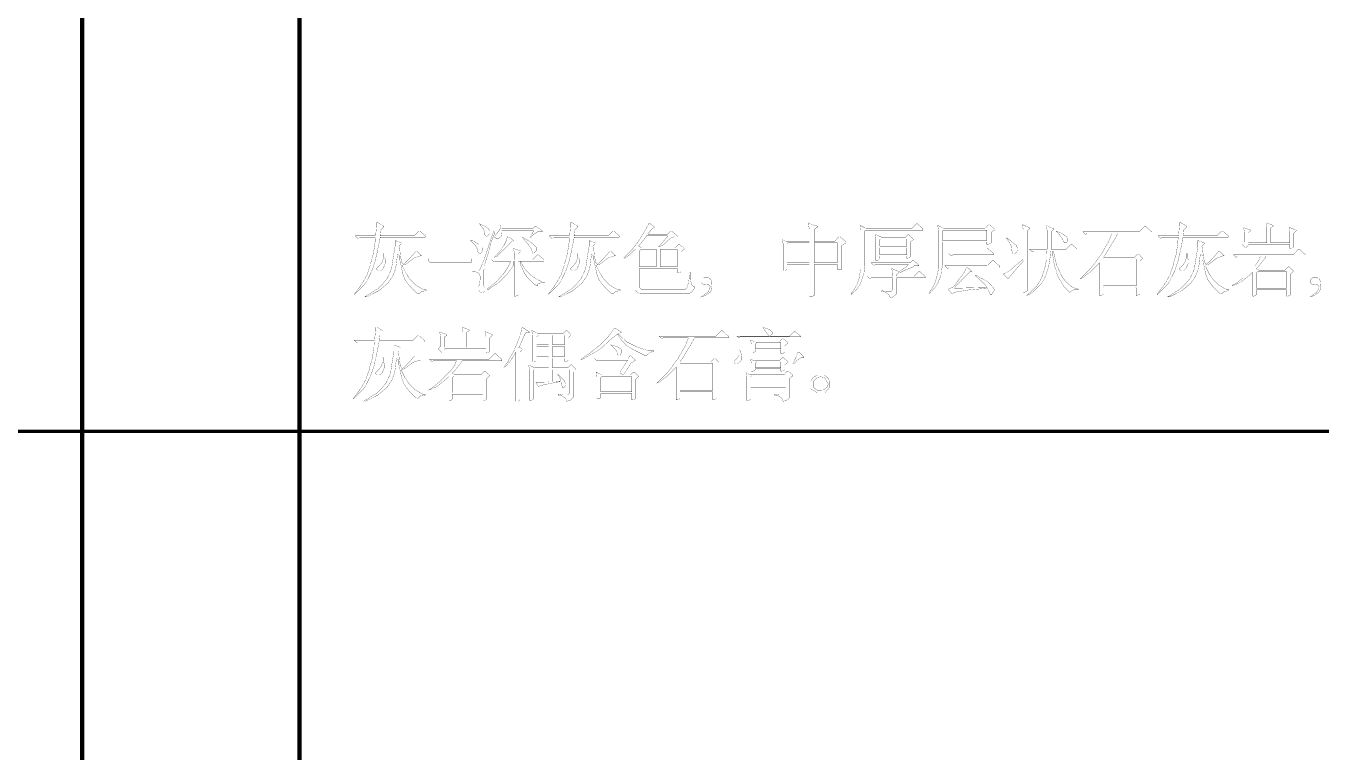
# Model space of a CAD drawing. Extents: x 94 to 452, y -72 to 1042.
# Drawn here: x 208.6 to 268.2, y 44.4 to 77.8 of the extents above; entities that cross this region are included whole.
import ezdxf

# ---------------------------------------------------------------- set-up
doc = ezdxf.new("R2010")
doc.units = 0
doc.header["$MEASUREMENT"] = 0
doc.layers.add('TREE_LAYER', color=7, linetype='Continuous')

msp = doc.modelspace()

# ---------------------------------------------------------------- linework, layer by layer
at = {"layer": 'TREE_LAYER'}
for points, const_width, elevation in [([(211.22612, 93.001716), (211.22612, 11.113007)], 0.2, 81.888709), ([(221.22612, 93.001716), (221.22612, 11.113007)], 0.2, 81.888709), ([(224.845867, 68.753396), (224.763514, 68.753396), (224.763514, 68.616142), (224.722338, 68.1632), (223.775279, 68.1632), (223.885083, 68.053396), (223.926259, 68.053396), (223.967436, 68.094573), (224.708612, 68.094573), (224.708612, 68.080847), (224.694887, 67.943593), (224.694887, 67.86124), (224.626259, 67.394573), (224.626259, 67.353396), (224.475279, 66.845553), (224.475279, 66.804377), (224.324299, 66.365161), (224.145867, 66.035749), (223.994887, 65.816142), (223.775279, 65.527906), (223.747828, 65.459279), (224.159593, 65.871043), (224.296848, 66.035749), (224.543906, 66.543593), (224.694887, 66.982808), (224.736063, 67.174965), (224.804691, 67.449475), (224.804691, 67.476926), (224.914495, 67.998494), (224.92822, 68.094573), (227.000769, 68.094573), (227.000769, 68.1632), (226.75371, 68.382808), (226.712534, 68.382808), (226.492926, 68.1632), (224.92822, 68.1632), (224.92822, 68.190651), (224.955671, 68.423985), (225.092926, 68.56124), (225.092926, 68.602416), (224.845867, 68.753396), (224.845867, 68.753396)], 0.01, 6005), ([(229.498808, 68.71222), (229.498808, 68.71222), (229.567436, 68.602416), (229.67724, 68.478887), (229.745867, 68.273004), (229.745867, 68.204377), (229.82822, 68.122024), (229.855671, 68.122024), (229.965475, 68.273004), (229.965475, 68.382808), (229.965475, 68.396534), (229.883122, 68.506338), (229.67724, 68.643593), (229.622338, 68.657318), (229.498808, 68.71222), (229.498808, 68.71222)], 0.01, 6005), ([(230.514495, 68.671043), (230.487044, 68.671043), (230.445867, 68.478887), (230.336063, 68.314181), (230.25371, 68.231828), (230.185083, 68.094573), (230.198808, 68.080847), (230.25371, 68.053396), (230.404691, 68.053396), (230.487044, 68.122024), (230.514495, 68.300455), (230.514495, 68.327906), (230.514495, 68.410259), (230.52822, 68.423985), (231.941946, 68.423985), (231.983122, 68.382808), (231.832142, 68.094573), (231.873318, 68.094573), (231.955671, 68.204377), (232.161553, 68.341632), (232.381161, 68.341632), (232.381161, 68.382808), (232.298808, 68.465161), (232.092926, 68.602416), (232.05175, 68.602416), (231.941946, 68.492612), (230.52822, 68.492612), (230.514495, 68.492612), (230.514495, 68.671043), (230.514495, 68.671043)], 0.01, 6005), ([(233.767436, 68.753396), (233.685083, 68.753396), (233.685083, 68.616142), (233.643906, 68.1632), (232.696848, 68.1632), (232.806651, 68.053396), (232.847828, 68.053396), (232.889004, 68.094573), (233.630181, 68.094573), (233.630181, 68.080847), (233.616455, 67.943593), (233.616455, 67.86124), (233.547828, 67.394573), (233.547828, 67.353396), (233.396848, 66.845553), (233.396848, 66.804377), (233.245867, 66.365161), (233.067436, 66.035749), (232.916455, 65.816142), (232.696848, 65.527906), (232.669397, 65.459279), (233.081161, 65.871043), (233.218416, 66.035749), (233.465475, 66.543593), (233.616455, 66.982808), (233.657632, 67.174965), (233.726259, 67.449475), (233.726259, 67.476926), (233.836063, 67.998494), (233.849789, 68.094573), (235.922338, 68.094573), (235.922338, 68.1632), (235.675279, 68.382808), (235.634102, 68.382808), (235.414495, 68.1632), (233.849789, 68.1632), (233.849789, 68.190651), (233.87724, 68.423985), (234.014495, 68.56124), (234.014495, 68.602416), (233.767436, 68.753396), (233.767436, 68.753396)], 0.01, 6005), ([(237.308612, 68.753396), (237.294887, 68.739671), (237.281161, 68.71222), (237.116455, 68.410259), (236.787044, 67.874965), (236.498808, 67.504377), (236.12822, 67.133789), (236.12822, 67.106338), (236.347828, 67.243593), (236.539985, 67.435749), (236.663514, 67.531828), (236.67724, 67.531828), (236.67724, 67.531828), (236.67724, 65.678887), (236.67724, 65.665161), (236.759593, 65.555357), (236.896848, 65.48673), (239.134102, 65.48673), (239.134102, 65.500455), (239.230181, 65.555357), (239.326259, 65.651436), (239.381161, 65.747514), (239.381161, 65.816142), (239.35371, 65.816142), (239.243906, 65.925945), (239.20273, 66.145553), (239.20273, 66.474965), (239.161553, 66.474965), (239.161553, 66.365161), (239.134102, 66.173004), (239.134102, 66.145553), (239.05175, 65.788691), (238.941946, 65.678887), (236.965475, 65.678887), (236.855671, 65.788691), (236.855671, 66.653396), (236.869397, 66.667122), (238.571357, 66.667122), (238.585083, 66.653396), (238.585083, 66.447514), (238.626259, 66.447514), (238.722338, 66.474965), (238.763514, 66.516142), (238.763514, 67.435749), (238.900769, 67.531828), (238.914495, 67.545553), (238.914495, 67.573004), (238.694887, 67.765161), (238.65371, 67.765161), (238.50273, 67.614181), (236.965475, 67.614181), (236.814495, 67.682808), (236.800769, 67.682808), (237.047828, 67.971043), (237.185083, 68.1632), (238.132142, 68.1632), (238.145867, 68.122024), (237.734102, 67.655357), (237.926259, 67.723985), (238.283122, 68.053396), (238.461553, 68.122024), (238.585083, 68.122024), (238.585083, 68.1632), (238.324299, 68.382808), (238.283122, 68.382808), (238.145867, 68.231828), (237.25371, 68.231828), (237.239985, 68.245553), (237.404691, 68.451436), (237.555671, 68.56124), (237.308612, 68.753396), (237.308612, 68.753396)], 0.01, 6005), ([(244.638024, 68.753396), (244.624299, 68.753396), (244.624299, 68.684769), (244.665475, 68.465161), (244.665475, 67.916142), (244.665475, 67.902416), (243.594887, 67.902416), (243.430181, 67.984769), (243.416455, 67.984769), (243.416455, 67.971043), (243.457632, 67.806338), (243.457632, 66.557318), (243.539985, 66.557318), (243.594887, 66.584769), (243.636063, 66.625945), (243.636063, 66.845553), (243.649789, 66.845553), (244.665475, 66.845553), (244.665475, 66.845553), (244.665475, 65.349475), (244.706651, 65.349475), (244.830181, 65.390651), (244.885083, 65.418102), (244.885083, 66.845553), (244.885083, 66.845553), (245.941946, 66.845553), (245.941946, 66.845553), (245.941946, 66.625945), (246.161553, 66.625945), (246.161553, 67.723985), (246.339985, 67.833789), (246.35371, 67.833789), (246.35371, 67.874965), (246.216455, 67.998494), (246.065475, 68.122024), (246.024299, 68.122024), (245.832142, 67.902416), (244.885083, 67.902416), (244.885083, 67.916142), (244.885083, 68.451436), (245.022338, 68.56124), (245.036063, 68.56124), (245.036063, 68.602416), (244.816455, 68.671043), (244.80273, 68.671043), (244.638024, 68.753396), (244.638024, 68.753396)], 0.01, 6005), ([(249.634102, 68.71222), (249.592926, 68.71222), (249.373318, 68.492612), (247.287044, 68.492612), (246.998808, 68.643593), (247.026259, 68.396534), (247.026259, 66.61222), (246.957632, 66.241632), (246.957632, 66.214181), (246.847828, 65.898494), (246.738024, 65.706338), (246.587044, 65.500455), (246.587044, 65.459279), (246.861553, 65.720063), (246.998808, 65.925945), (247.094887, 66.200455), (247.17724, 66.433789), (247.190965, 66.598494), (247.218416, 66.776926), (247.218416, 68.382808), (247.245867, 68.423985), (249.881161, 68.423985), (249.881161, 68.492612), (249.634102, 68.71222), (249.634102, 68.71222)], 0.01, 6005), ([(252.955671, 68.671043), (252.914495, 68.671043), (252.722338, 68.492612), (250.855671, 68.492612), (250.567436, 68.643593), (250.608612, 68.396534), (250.608612, 66.653396), (250.526259, 66.282808), (250.526259, 66.255357), (250.416455, 65.925945), (250.306651, 65.747514), (250.169397, 65.527906), (250.169397, 65.48673), (250.430181, 65.76124), (250.567436, 65.967122), (250.67724, 66.241632), (250.745867, 66.474965), (250.759593, 66.639671), (250.787044, 66.804377), (250.787044, 67.86124), (250.787044, 67.874965), (252.832142, 67.874965), (252.832142, 67.86124), (252.832142, 67.765161), (252.873318, 67.765161), (252.969397, 67.792612), (253.024299, 67.833789), (253.024299, 68.314181), (253.092926, 68.382808), (253.20273, 68.423985), (253.20273, 68.451436), (252.955671, 68.671043), (252.955671, 68.671043)], 0.01, 6005), ([(254.4792, 68.671043), (254.465475, 68.671043), (254.465475, 68.657318), (254.506651, 68.43771), (254.506651, 67.010259), (254.506651, 67.010259), (254.492926, 67.010259), (254.465475, 67.065161), (254.232142, 66.859279), (254.108612, 66.776926), (253.943906, 66.61222), (253.738024, 66.474965), (253.587044, 66.406338), (253.806651, 66.18673), (254.32822, 66.804377), (254.506651, 66.982808), (254.506651, 66.982808), (254.506651, 65.569083), (254.575279, 65.569083), (254.643906, 65.596534), (254.685083, 65.63771), (254.685083, 68.382808), (254.794887, 68.492612), (254.794887, 68.533789), (254.616455, 68.602416), (254.4792, 68.671043), (254.4792, 68.671043)], 0.01, 6005), ([(255.57724, 68.643593), (255.563514, 68.643593), (255.563514, 68.616142), (255.604691, 68.396534), (255.604691, 67.614181), (255.604691, 67.614181), (255.604691, 67.545553), (255.590965, 67.545553), (254.794887, 67.545553), (254.904691, 67.435749), (254.945867, 67.435749), (254.987044, 67.4632), (255.590965, 67.4632), (255.590965, 67.4632), (255.57724, 67.257318), (255.57724, 67.257318), (255.57724, 67.202416), (255.57724, 67.188691), (255.57724, 67.133789), (255.563514, 67.133789), (255.563514, 67.051436), (255.522338, 66.790651), (255.467436, 66.598494), (255.45371, 66.543593), (255.412534, 66.433789), (255.385083, 66.323985), (255.275279, 66.076926), (255.124299, 65.857318), (254.822338, 65.555357), (254.657632, 65.418102), (254.767436, 65.459279), (254.973318, 65.596534), (255.316455, 65.939671), (255.45371, 66.145553), (255.481161, 66.200455), (255.536063, 66.323985), (255.536063, 66.33771), (255.673318, 66.7632), (255.714495, 67.010259), (255.755671, 67.257318), (255.769397, 67.449475), (255.769397, 67.4632), (255.85175, 67.4632), (255.865475, 67.4632), (255.865475, 67.229867), (255.892926, 67.065161), (255.934102, 66.804377), (255.975279, 66.667122), (255.975279, 66.653396), (256.00273, 66.61222), (256.071357, 66.33771), (256.263514, 66.008298), (256.373318, 65.829867), (256.634102, 65.569083), (256.661553, 65.569083), (256.743906, 65.63771), (256.839985, 65.678887), (257.032142, 65.678887), (257.032142, 65.706338), (256.771357, 65.788691), (256.592926, 65.925945), (256.400769, 66.118102), (256.263514, 66.323985), (256.043906, 66.790651), (255.975279, 67.065161), (255.975279, 67.078887), (255.947828, 67.16124), (255.947828, 67.174965), (255.892926, 67.4632), (255.906651, 67.4632), (256.990965, 67.4632), (256.990965, 67.545553), (256.743906, 67.765161), (256.70273, 67.765161), (256.483122, 67.545553), (255.783122, 67.545553), (255.783122, 67.573004), (255.783122, 67.614181), (255.783122, 68.341632), (255.892926, 68.451436), (255.892926, 68.492612), (255.714495, 68.56124), (255.57724, 68.643593), (255.57724, 68.643593)], 0.01, 6005), ([(260.134102, 68.602416), (260.092926, 68.602416), (259.832142, 68.341632), (257.238024, 68.341632), (257.347828, 68.231828), (257.389004, 68.231828), (257.416455, 68.273004), (258.569397, 68.273004), (258.569397, 68.259279), (258.432142, 67.902416), (258.075279, 67.284769), (257.965475, 67.147514), (257.787044, 66.88673), (257.567436, 66.625945), (257.12822, 66.18673), (257.238024, 66.227906), (257.457632, 66.406338), (257.567436, 66.474965), (258.006651, 66.914181), (258.006651, 66.914181), (258.006651, 65.418102), (258.089004, 65.418102), (258.143906, 65.445553), (258.185083, 65.48673), (258.185083, 65.774965), (258.198808, 65.788691), (259.681161, 65.788691), (259.694887, 65.774965), (259.694887, 65.418102), (259.736063, 65.418102), (259.832142, 65.459279), (259.873318, 65.48673), (259.873318, 66.996534), (259.983122, 67.106338), (259.983122, 67.133789), (259.804691, 67.325945), (259.763514, 67.325945), (259.612534, 67.174965), (258.212534, 67.174965), (258.198808, 67.188691), (258.294887, 67.31222), (258.624299, 67.86124), (258.65175, 67.902416), (258.857632, 68.273004), (260.422338, 68.273004), (260.422338, 68.341632), (260.271357, 68.451436), (260.134102, 68.602416), (260.134102, 68.602416)], 0.01, 6005), ([(261.767436, 68.753396), (261.685083, 68.753396), (261.685083, 68.616142), (261.643906, 68.1632), (260.696848, 68.1632), (260.806651, 68.053396), (260.847828, 68.053396), (260.889004, 68.094573), (261.630181, 68.094573), (261.630181, 68.080847), (261.616455, 67.943593), (261.616455, 67.86124), (261.547828, 67.394573), (261.547828, 67.353396), (261.396848, 66.845553), (261.396848, 66.804377), (261.245867, 66.365161), (261.067436, 66.035749), (260.916455, 65.816142), (260.696848, 65.527906), (260.669397, 65.459279), (261.081161, 65.871043), (261.218416, 66.035749), (261.465475, 66.543593), (261.616455, 66.982808), (261.657632, 67.174965), (261.726259, 67.449475), (261.726259, 67.476926), (261.836063, 67.998494), (261.849789, 68.094573), (263.922338, 68.094573), (263.922338, 68.1632), (263.675279, 68.382808), (263.634102, 68.382808), (263.414495, 68.1632), (261.849789, 68.1632), (261.849789, 68.190651), (261.87724, 68.423985), (262.014495, 68.56124), (262.014495, 68.602416), (261.767436, 68.753396), (261.767436, 68.753396)], 0.01, 6005), ([(265.6792, 68.753396), (265.665475, 68.753396), (265.665475, 68.725945), (265.706651, 68.547514), (265.706651, 67.833789), (265.692926, 67.833789), (264.869397, 67.833789), (264.855671, 67.833789), (264.855671, 68.314181), (264.965475, 68.382808), (264.965475, 68.382808), (264.965475, 68.423985), (264.636063, 68.533789), (264.67724, 68.327906), (264.67724, 67.874965), (264.567436, 67.765161), (264.718416, 67.614181), (264.745867, 67.614181), (264.855671, 67.723985), (264.855671, 67.751436), (264.869397, 67.765161), (266.763514, 67.765161), (266.763514, 67.751436), (266.763514, 67.573004), (266.845867, 67.58673), (266.900769, 67.614181), (266.941946, 67.655357), (266.941946, 68.273004), (267.05175, 68.382808), (267.05175, 68.423985), (266.873318, 68.492612), (266.722338, 68.56124), (266.763514, 68.327906), (266.763514, 67.833789), (266.763514, 67.833789), (265.885083, 67.833789), (265.885083, 67.833789), (265.885083, 68.533789), (265.994887, 68.602416), (265.994887, 68.602416), (265.994887, 68.643593), (265.6792, 68.753396), (265.6792, 68.753396)], 0.01, 6005), ([(225.614495, 67.943593), (225.614495, 67.943593), (225.614495, 67.669083), (225.47724, 66.818102), (225.463514, 66.653396), (225.243906, 66.18673), (225.024299, 65.925945), (224.832142, 65.733789), (224.214495, 65.349475), (224.310573, 65.349475), (224.873318, 65.63771), (225.285083, 65.980847), (225.504691, 66.296534), (225.641946, 66.653396), (225.683122, 66.969083), (225.724299, 67.31222), (225.834102, 67.243593), (225.834102, 67.051436), (225.875279, 66.873004), (225.971357, 66.406338), (226.067436, 66.145553), (226.094887, 66.104377), (226.300769, 65.829867), (226.60273, 65.527906), (226.698808, 65.48673), (226.712534, 65.48673), (226.822338, 65.596534), (227.041946, 65.63771), (227.041946, 65.678887), (226.932142, 65.678887), (226.561553, 65.898494), (226.300769, 66.159279), (226.122338, 66.433789), (225.971357, 66.735749), (225.971357, 66.804377), (225.985083, 66.818102), (226.094887, 66.845553), (226.4792, 67.133789), (226.781161, 67.243593), (226.822338, 67.243593), (226.60273, 67.4632), (226.561553, 67.4632), (226.561553, 67.435749), (226.273318, 67.106338), (226.108612, 66.941632), (225.985083, 66.845553), (225.930181, 66.927906), (225.861553, 67.202416), (225.834102, 67.518102), (225.792926, 67.682808), (225.792926, 67.682808), (225.90273, 67.792612), (225.90273, 67.833789), (225.614495, 67.943593), (225.614495, 67.943593)], 0.01, 6005), ([(229.169397, 67.943593), (229.087044, 67.943593), (229.2792, 67.751436), (229.389004, 67.573004), (229.430181, 67.422024), (229.498808, 67.325945), (229.526259, 67.325945), (229.608612, 67.422024), (229.636063, 67.531828), (229.636063, 67.614181), (229.485083, 67.765161), (229.169397, 67.943593), (229.169397, 67.943593)], 0.01, 6005), ([(230.157632, 68.382808), (229.965475, 67.847514), (229.965475, 67.833789), (229.896848, 67.655357), (229.896848, 67.627906), (229.718416, 67.106338), (229.718416, 67.092612), (229.539985, 66.653396), (229.526259, 66.625945), (229.457632, 66.557318), (229.169397, 66.557318), (229.169397, 66.516142), (229.2792, 66.516142), (229.416455, 66.474965), (229.498808, 66.392612), (229.526259, 66.296534), (229.526259, 66.145553), (229.498808, 65.953396), (229.498808, 65.925945), (229.457632, 65.829867), (229.457632, 65.678887), (229.498808, 65.596534), (229.594887, 65.527906), (229.67724, 65.527906), (229.718416, 65.623985), (229.718416, 65.788691), (229.67724, 65.925945), (229.67724, 66.557318), (229.718416, 66.625945), (229.718416, 66.735749), (229.718416, 66.776926), (229.814495, 67.106338), (229.82822, 67.147514), (229.896848, 67.353396), (229.95175, 67.559279), (230.034102, 67.874965), (230.047828, 67.916142), (230.185083, 68.259279), (230.185083, 68.273004), (230.157632, 68.382808), (230.157632, 68.382808)], 0.01, 6005), ([(230.775279, 68.122024), (230.775279, 68.108298), (230.734102, 67.943593), (230.624299, 67.723985), (230.555671, 67.641632), (230.487044, 67.504377), (230.185083, 67.174965), (230.294887, 67.216142), (230.857632, 67.765161), (230.926259, 67.874965), (230.939985, 67.874965), (231.063514, 67.943593), (230.926259, 68.053396), (230.775279, 68.122024), (230.775279, 68.122024)], 0.01, 6005), ([(231.475279, 68.094573), (231.475279, 68.094573), (231.489004, 68.067122), (231.694887, 67.820063), (231.790965, 67.696534), (231.873318, 67.573004), (231.941946, 67.353396), (231.983122, 67.353396), (232.134102, 67.504377), (232.134102, 67.614181), (231.92822, 67.806338), (231.804691, 67.902416), (231.626259, 68.01222), (231.475279, 68.094573), (231.475279, 68.094573)], 0.01, 6005), ([(234.536063, 67.943593), (234.536063, 67.943593), (234.536063, 67.669083), (234.398808, 66.818102), (234.385083, 66.653396), (234.165475, 66.18673), (233.945867, 65.925945), (233.75371, 65.733789), (233.136063, 65.349475), (233.232142, 65.349475), (233.794887, 65.63771), (234.206651, 65.980847), (234.426259, 66.296534), (234.563514, 66.653396), (234.604691, 66.969083), (234.645867, 67.31222), (234.755671, 67.243593), (234.755671, 67.051436), (234.796848, 66.873004), (234.892926, 66.406338), (234.989004, 66.145553), (235.016455, 66.104377), (235.222338, 65.829867), (235.524299, 65.527906), (235.620377, 65.48673), (235.634102, 65.48673), (235.743906, 65.596534), (235.963514, 65.63771), (235.963514, 65.678887), (235.85371, 65.678887), (235.483122, 65.898494), (235.222338, 66.159279), (235.043906, 66.433789), (234.892926, 66.735749), (234.892926, 66.804377), (234.906651, 66.818102), (235.016455, 66.845553), (235.400769, 67.133789), (235.70273, 67.243593), (235.743906, 67.243593), (235.524299, 67.4632), (235.483122, 67.4632), (235.483122, 67.435749), (235.194887, 67.106338), (235.030181, 66.941632), (234.906651, 66.845553), (234.85175, 66.927906), (234.783122, 67.202416), (234.755671, 67.518102), (234.714495, 67.682808), (234.714495, 67.682808), (234.824299, 67.792612), (234.824299, 67.833789), (234.536063, 67.943593), (234.536063, 67.943593)], 0.01, 6005), ([(247.698808, 68.231828), (247.685083, 68.231828), (247.685083, 68.218102), (247.726259, 67.998494), (247.726259, 67.023985), (247.794887, 67.023985), (247.863514, 67.065161), (247.904691, 67.106338), (247.904691, 67.202416), (247.918416, 67.216142), (249.15371, 67.216142), (249.15371, 67.133789), (249.194887, 67.133789), (249.290965, 67.174965), (249.332142, 67.216142), (249.332142, 67.902416), (249.441946, 67.971043), (249.441946, 68.01222), (249.236063, 68.204377), (249.194887, 68.204377), (249.085083, 68.094573), (247.987044, 68.094573), (247.698808, 68.231828), (247.698808, 68.231828)], 0.01, 6005), ([(247.945867, 68.01222), (247.945867, 68.01222), (249.15371, 68.01222), (249.15371, 68.01222), (249.15371, 67.696534), (249.15371, 67.682808), (247.918416, 67.682808), (247.904691, 67.696534), (247.904691, 67.984769), (247.945867, 68.01222), (247.945867, 68.01222)], 0.01, 6005), ([(250.814495, 68.410259), (250.82822, 68.423985), (252.832142, 68.423985), (252.832142, 68.410259), (252.832142, 67.943593), (252.832142, 67.943593), (250.787044, 67.943593), (250.787044, 67.943593), (250.787044, 68.382808), (250.814495, 68.410259), (250.814495, 68.410259)], 0.01, 6005), ([(253.738024, 68.053396), (253.738024, 68.053396), (253.75175, 68.039671), (253.957632, 67.682808), (253.985083, 67.449475), (254.026259, 67.325945), (254.026259, 67.325945), (254.108612, 67.325945), (254.190965, 67.408298), (254.245867, 67.504377), (254.245867, 67.58673), (254.17724, 67.723985), (254.149789, 67.751436), (253.957632, 67.902416), (253.820377, 68.01222), (253.738024, 68.053396), (253.738024, 68.053396)], 0.01, 6005), ([(256.016455, 68.382808), (256.00273, 68.382808), (256.126259, 68.259279), (256.263514, 68.080847), (256.345867, 67.929867), (256.400769, 67.833789), (256.414495, 67.833789), (256.483122, 67.833789), (256.55175, 67.943593), (256.55175, 68.01222), (256.483122, 68.122024), (256.263514, 68.273004), (256.016455, 68.382808), (256.016455, 68.382808)], 0.01, 6005), ([(262.536063, 67.943593), (262.536063, 67.943593), (262.536063, 67.669083), (262.398808, 66.818102), (262.385083, 66.653396), (262.165475, 66.18673), (261.945867, 65.925945), (261.75371, 65.733789), (261.136063, 65.349475), (261.232142, 65.349475), (261.794887, 65.63771), (262.206651, 65.980847), (262.426259, 66.296534), (262.563514, 66.653396), (262.604691, 66.969083), (262.645867, 67.31222), (262.755671, 67.243593), (262.755671, 67.051436), (262.796848, 66.873004), (262.892926, 66.406338), (262.989004, 66.145553), (263.016455, 66.104377), (263.222338, 65.829867), (263.524299, 65.527906), (263.620377, 65.48673), (263.634102, 65.48673), (263.743906, 65.596534), (263.963514, 65.63771), (263.963514, 65.678887), (263.85371, 65.678887), (263.483122, 65.898494), (263.222338, 66.159279), (263.043906, 66.433789), (262.892926, 66.735749), (262.892926, 66.804377), (262.906651, 66.818102), (263.016455, 66.845553), (263.400769, 67.133789), (263.70273, 67.243593), (263.743906, 67.243593), (263.524299, 67.4632), (263.483122, 67.4632), (263.483122, 67.435749), (263.194887, 67.106338), (263.030181, 66.941632), (262.906651, 66.845553), (262.85175, 66.927906), (262.783122, 67.202416), (262.755671, 67.518102), (262.714495, 67.682808), (262.714495, 67.682808), (262.824299, 67.792612), (262.824299, 67.833789), (262.536063, 67.943593), (262.536063, 67.943593)], 0.01, 6005), ([(225.134102, 67.353396), (225.092926, 67.353396), (225.092926, 67.174965), (225.024299, 66.955357), (224.914495, 66.804377), (224.763514, 66.667122), (224.763514, 66.625945), (224.845867, 66.557318), (224.955671, 66.557318), (225.05175, 66.625945), (225.134102, 66.804377), (225.175279, 66.914181), (225.175279, 67.03771), (225.134102, 67.174965), (225.134102, 67.353396), (225.134102, 67.353396)], 0.01, 6005), ([(231.07724, 67.573004), (231.063514, 67.573004), (231.063514, 67.559279), (231.104691, 67.367122), (231.104691, 67.065161), (231.104691, 67.065161), (230.047828, 67.065161), (230.157632, 66.955357), (230.185083, 66.955357), (230.226259, 66.996534), (230.912534, 66.996534), (230.926259, 66.982808), (230.816455, 66.735749), (230.596848, 66.406338), (230.281161, 66.0632), (230.034102, 65.843593), (229.938024, 65.788691), (229.855671, 65.706338), (229.938024, 65.706338), (229.938024, 65.720063), (230.363514, 65.994573), (230.789004, 66.420063), (231.063514, 66.804377), (231.063514, 66.982808), (231.07724, 66.996534), (231.104691, 66.982808), (231.104691, 65.376926), (231.187044, 65.390651), (231.241946, 65.418102), (231.283122, 65.459279), (231.283122, 66.982808), (231.296848, 66.996534), (231.35175, 66.996534), (231.365475, 66.982808), (231.365475, 66.873004), (231.543906, 66.474965), (231.681161, 66.269083), (232.024299, 65.925945), (232.161553, 65.857318), (232.161553, 65.925945), (232.189004, 65.939671), (232.339985, 66.008298), (232.490965, 66.008298), (232.490965, 66.035749), (232.381161, 66.035749), (232.092926, 66.18673), (231.873318, 66.33771), (231.612534, 66.598494), (231.434102, 66.873004), (231.392926, 66.982808), (231.406651, 66.996534), (232.463514, 66.996534), (232.463514, 67.065161), (232.20273, 67.284769), (232.161553, 67.284769), (231.941946, 67.065161), (231.296848, 67.065161), (231.283122, 67.065161), (231.283122, 67.353396), (231.392926, 67.422024), (231.392926, 67.435749), (231.392926, 67.4632), (231.07724, 67.573004), (231.07724, 67.573004)], 0.01, 6005), ([(234.055671, 67.353396), (234.014495, 67.353396), (234.014495, 67.174965), (233.945867, 66.955357), (233.836063, 66.804377), (233.685083, 66.667122), (233.685083, 66.625945), (233.767436, 66.557318), (233.87724, 66.557318), (233.973318, 66.625945), (234.055671, 66.804377), (234.096848, 66.914181), (234.096848, 67.03771), (234.055671, 67.174965), (234.055671, 67.353396), (234.055671, 67.353396)], 0.01, 6005), ([(236.924299, 67.531828), (236.938024, 67.545553), (237.624299, 67.545553), (237.624299, 67.531828), (237.624299, 66.735749), (237.624299, 66.735749), (236.869397, 66.735749), (236.855671, 66.735749), (236.855671, 67.4632), (236.924299, 67.531828), (236.924299, 67.531828)], 0.01, 6005), ([(237.816455, 67.531828), (237.816455, 67.545553), (238.571357, 67.545553), (238.585083, 67.531828), (238.585083, 66.735749), (238.571357, 66.735749), (237.816455, 66.735749), (237.816455, 66.735749), (237.816455, 67.531828), (237.816455, 67.531828)], 0.01, 6005), ([(243.67724, 67.833789), (243.67724, 67.833789), (244.665475, 67.833789), (244.665475, 67.833789), (244.665475, 66.927906), (244.665475, 66.914181), (243.649789, 66.914181), (243.636063, 66.927906), (243.636063, 67.792612), (243.67724, 67.833789), (243.67724, 67.833789)], 0.01, 6005), ([(244.885083, 67.833789), (244.885083, 67.833789), (245.941946, 67.833789), (245.941946, 67.833789), (245.941946, 66.927906), (245.941946, 66.914181), (244.885083, 66.914181), (244.885083, 66.927906), (244.885083, 67.833789), (244.885083, 67.833789)], 0.01, 6005), ([(247.904691, 67.614181), (247.918416, 67.614181), (249.15371, 67.614181), (249.15371, 67.614181), (249.15371, 67.284769), (249.15371, 67.284769), (247.918416, 67.284769), (247.904691, 67.284769), (247.904691, 67.614181), (247.904691, 67.614181)], 0.01, 6005), ([(252.873318, 67.573004), (252.832142, 67.573004), (252.612534, 67.353396), (251.075279, 67.353396), (251.185083, 67.243593), (251.226259, 67.243593), (251.267436, 67.284769), (253.134102, 67.284769), (253.134102, 67.353396), (252.873318, 67.573004), (252.873318, 67.573004)], 0.01, 6005), ([(262.055671, 67.353396), (262.014495, 67.353396), (262.014495, 67.174965), (261.945867, 66.955357), (261.836063, 66.804377), (261.685083, 66.667122), (261.685083, 66.625945), (261.767436, 66.557318), (261.87724, 66.557318), (261.973318, 66.625945), (262.055671, 66.804377), (262.096848, 66.914181), (262.096848, 67.03771), (262.055671, 67.174965), (262.055671, 67.353396), (262.055671, 67.353396)], 0.01, 6005), ([(267.20273, 67.545553), (267.161553, 67.545553), (266.914495, 67.284769), (264.169397, 67.284769), (264.2792, 67.174965), (264.306651, 67.174965), (264.347828, 67.216142), (265.404691, 67.216142), (265.404691, 67.202416), (265.349789, 67.078887), (265.336063, 67.023985), (265.157632, 66.776926), (264.594887, 66.214181), (264.25175, 65.939671), (264.12822, 65.898494), (264.12822, 65.857318), (264.485083, 66.022024), (264.539985, 66.049475), (264.924299, 66.365161), (265.034102, 66.474965), (265.047828, 66.474965), (265.047828, 65.376926), (265.130181, 65.390651), (265.185083, 65.418102), (265.226259, 65.459279), (265.226259, 65.665161), (265.226259, 65.678887), (266.612534, 65.678887), (266.612534, 65.665161), (266.612534, 65.376926), (266.65371, 65.376926), (266.763514, 65.418102), (266.804691, 65.459279), (266.804691, 66.406338), (266.914495, 66.516142), (266.914495, 66.557318), (266.722338, 66.735749), (266.694887, 66.735749), (266.543906, 66.584769), (265.336063, 66.584769), (265.212534, 66.639671), (265.349789, 66.790651), (265.624299, 67.133789), (265.665475, 67.216142), (267.490965, 67.216142), (267.490965, 67.284769), (267.35371, 67.394573), (267.20273, 67.545553), (267.20273, 67.545553)], 0.01, 6005), ([(229.141946, 67.106338), (227.165475, 67.106338), (227.165475, 66.996534), (227.247828, 66.914181), (229.114495, 66.914181), (229.141946, 66.955357), (229.141946, 67.106338), (229.141946, 67.106338)], 0.01, 6005), ([(249.455671, 67.023985), (249.414495, 67.023985), (249.304691, 66.914181), (247.506651, 66.914181), (247.616455, 66.804377), (247.657632, 66.804377), (247.685083, 66.845553), (249.222338, 66.845553), (249.222338, 66.845553), (249.112534, 66.722024), (248.796848, 66.516142), (248.604691, 66.584769), (248.45371, 66.667122), (248.494887, 66.420063), (248.494887, 66.296534), (248.494887, 66.296534), (247.32822, 66.296534), (247.438024, 66.18673), (247.465475, 66.18673), (247.506651, 66.227906), (248.494887, 66.227906), (248.494887, 66.214181), (248.494887, 65.678887), (248.426259, 65.596534), (248.220377, 65.596534), (247.987044, 65.63771), (247.987044, 65.596534), (248.165475, 65.569083), (248.275279, 65.48673), (248.343906, 65.418102), (248.385083, 65.308298), (248.481161, 65.335749), (248.604691, 65.418102), (248.673318, 65.48673), (248.673318, 66.214181), (248.687044, 66.227906), (249.990965, 66.227906), (249.990965, 66.296534), (249.743906, 66.516142), (249.70273, 66.516142), (249.483122, 66.296534), (248.687044, 66.296534), (248.673318, 66.296534), (248.673318, 66.365161), (248.783122, 66.474965), (248.8792, 66.488691), (249.098808, 66.598494), (249.42822, 66.722024), (249.441946, 66.735749), (249.483122, 66.776926), (249.70273, 66.776926), (249.70273, 66.804377), (249.606651, 66.900455), (249.455671, 67.023985), (249.455671, 67.023985)], 0.01, 6005), ([(253.134102, 67.023985), (253.092926, 67.023985), (252.832142, 66.776926), (250.896848, 66.776926), (251.006651, 66.667122), (251.047828, 66.667122), (251.075279, 66.694573), (251.885083, 66.694573), (251.885083, 66.694573), (251.816455, 66.516142), (251.308612, 65.829867), (251.267436, 65.802416), (251.047828, 65.706338), (251.226259, 65.48673), (251.37724, 65.569083), (251.706651, 65.623985), (252.049789, 65.678887), (252.104691, 65.678887), (252.832142, 65.747514), (252.804691, 65.788691), (251.830181, 65.76124), (251.816455, 65.76124), (251.500769, 65.747514), (251.500769, 65.747514), (251.349789, 65.747514), (251.336063, 65.747514), (251.404691, 65.857318), (252.063514, 66.516142), (252.145867, 66.516142), (251.994887, 66.667122), (251.912534, 66.694573), (251.912534, 66.694573), (251.912534, 66.694573), (253.422338, 66.694573), (253.422338, 66.776926), (253.271357, 66.88673), (253.134102, 67.023985), (253.134102, 67.023985)], 0.01, 6005), ([(258.185083, 67.092612), (258.198808, 67.106338), (259.681161, 67.106338), (259.694887, 67.092612), (259.694887, 65.857318), (259.681161, 65.857318), (258.198808, 65.857318), (258.185083, 65.857318), (258.185083, 67.092612), (258.185083, 67.092612)], 0.01, 6005), ([(240.026259, 66.227906), (239.806651, 66.227906), (239.696848, 66.118102), (239.696848, 66.008298), (239.806651, 65.898494), (240.026259, 65.925945), (240.108612, 65.816142), (240.026259, 65.596534), (239.696848, 65.349475), (239.889004, 65.418102), (240.136063, 65.596534), (240.190965, 65.857318), (240.17724, 66.035749), (240.122338, 66.173004), (240.026259, 66.227906), (240.026259, 66.227906)], 0.01, 6005), ([(252.365475, 66.33771), (252.283122, 66.33771), (252.50273, 66.145553), (252.736063, 65.925945), (252.845867, 65.774965), (252.914495, 65.63771), (252.983122, 65.459279), (253.05175, 65.459279), (253.161553, 65.63771), (253.161553, 65.706338), (253.092926, 65.816142), (252.873318, 66.049475), (252.530181, 66.227906), (252.365475, 66.33771), (252.365475, 66.33771)], 0.01, 6005), ([(265.294887, 66.516142), (265.294887, 66.516142), (266.612534, 66.516142), (266.612534, 66.516142), (266.612534, 65.747514), (266.612534, 65.747514), (265.226259, 65.747514), (265.226259, 65.747514), (265.226259, 66.447514), (265.294887, 66.516142), (265.294887, 66.516142)], 0.01, 6005), ([(268.026259, 66.227906), (267.806651, 66.227906), (267.696848, 66.118102), (267.696848, 66.008298), (267.806651, 65.898494), (268.026259, 65.925945), (268.108612, 65.816142), (268.026259, 65.596534), (267.696848, 65.349475), (267.889004, 65.418102), (268.136063, 65.596534), (268.190965, 65.857318), (268.17724, 66.035749), (268.122338, 66.173004), (268.026259, 66.227906), (268.026259, 66.227906)], 0.01, 6005), ([(224.798051, 63.952001), (224.715698, 63.952001), (224.715698, 63.814746), (224.674521, 63.361805), (223.727462, 63.361805), (223.837266, 63.252001), (223.878443, 63.252001), (223.919619, 63.293178), (224.660796, 63.293178), (224.660796, 63.279452), (224.64707, 63.142197), (224.64707, 63.059845), (224.578443, 62.593178), (224.578443, 62.552001), (224.427462, 62.044158), (224.427462, 62.002982), (224.276482, 61.563766), (224.098051, 61.234354), (223.94707, 61.014746), (223.727462, 60.726511), (223.700011, 60.657884), (224.111776, 61.069648), (224.249031, 61.234354), (224.49609, 61.742197), (224.64707, 62.181413), (224.688247, 62.37357), (224.756874, 62.64808), (224.756874, 62.675531), (224.866678, 63.197099), (224.880404, 63.293178), (226.952953, 63.293178), (226.952953, 63.361805), (226.705894, 63.581413), (226.664717, 63.581413), (226.44511, 63.361805), (224.880404, 63.361805), (224.880404, 63.389256), (224.907855, 63.62259), (225.04511, 63.759845), (225.04511, 63.801021), (224.798051, 63.952001), (224.798051, 63.952001)], 0.01, 6005), ([(228.709815, 63.952001), (228.69609, 63.952001), (228.69609, 63.92455), (228.737266, 63.746119), (228.737266, 63.032394), (228.723541, 63.032394), (227.900011, 63.032394), (227.886286, 63.032394), (227.886286, 63.512786), (227.99609, 63.581413), (227.99609, 63.581413), (227.99609, 63.62259), (227.666678, 63.732394), (227.707855, 63.526511), (227.707855, 63.07357), (227.598051, 62.963766), (227.749031, 62.812786), (227.776482, 62.812786), (227.886286, 62.92259), (227.886286, 62.950041), (227.900011, 62.963766), (229.794129, 62.963766), (229.794129, 62.950041), (229.794129, 62.771609), (229.876482, 62.785335), (229.931384, 62.812786), (229.97256, 62.853962), (229.97256, 63.471609), (230.082364, 63.581413), (230.082364, 63.62259), (229.903933, 63.691217), (229.752953, 63.759845), (229.794129, 63.526511), (229.794129, 63.032394), (229.794129, 63.032394), (228.915698, 63.032394), (228.915698, 63.032394), (228.915698, 63.732394), (229.025502, 63.801021), (229.025502, 63.801021), (229.025502, 63.842197), (228.709815, 63.952001), (228.709815, 63.952001)], 0.01, 6005), ([(231.468639, 63.952001), (231.454913, 63.938276), (231.427462, 63.801021), (231.358835, 63.581413), (231.358835, 63.540237), (231.056874, 62.812786), (230.878443, 62.538276), (230.837266, 62.414746), (230.617659, 62.126511), (230.617659, 62.112786), (230.658835, 62.112786), (230.878443, 62.346119), (231.056874, 62.620629), (231.166678, 62.79906), (231.166678, 62.79906), (231.166678, 60.54808), (231.262757, 60.54808), (231.317659, 60.575531), (231.358835, 60.616707), (231.358835, 62.812786), (231.468639, 62.92259), (231.468639, 62.963766), (231.331384, 63.018668), (231.303933, 63.018668), (231.303933, 63.032394), (231.386286, 63.169648), (231.537266, 63.540237), (231.605894, 63.677492), (231.619619, 63.691217), (231.715698, 63.732394), (231.798051, 63.732394), (231.468639, 63.952001), (231.468639, 63.952001)], 0.01, 6005), ([(231.907855, 63.801021), (231.907855, 63.801021), (231.907855, 63.77357), (231.935306, 63.553962), (231.935306, 62.37357), (232.017659, 62.37357), (232.086286, 62.401021), (232.127462, 62.442197), (232.127462, 62.510825), (232.127462, 62.52455), (232.662757, 62.52455), (232.676482, 62.510825), (232.676482, 62.085335), (232.662757, 62.085335), (232.04511, 62.085335), (231.756874, 62.22259), (231.798051, 61.989256), (231.798051, 60.575531), (231.880404, 60.589256), (231.935306, 60.616707), (231.976482, 60.657884), (231.976482, 61.975531), (232.017659, 62.002982), (232.662757, 62.002982), (232.676482, 62.002982), (232.676482, 61.453962), (232.77256, 61.453962), (232.77256, 61.453962), (232.77256, 61.453962), (232.676482, 61.453962), (232.676482, 61.440237), (232.278443, 61.426511), (232.278443, 61.426511), (232.182364, 61.426511), (232.182364, 61.426511), (232.086286, 61.426511), (232.19609, 61.234354), (232.484325, 61.316707), (232.62158, 61.330433), (232.635306, 61.344158), (233.033345, 61.426511), (233.239227, 61.453962), (233.252953, 61.426511), (233.266678, 61.385335), (233.266678, 61.357884), (233.294129, 61.24808), (233.294129, 61.206903), (233.335306, 61.165727), (233.362757, 61.165727), (233.47256, 61.275531), (233.47256, 61.344158), (233.376482, 61.52259), (233.143149, 61.755923), (233.074521, 61.783374), (233.184325, 61.646119), (233.239227, 61.495139), (233.225502, 61.481413), (233.005894, 61.453962), (232.868639, 61.453962), (232.868639, 61.453962), (232.854913, 61.453962), (232.854913, 62.002982), (232.854913, 62.002982), (233.623541, 62.002982), (233.623541, 62.002982), (233.623541, 60.904943), (233.554913, 60.836315), (233.349031, 60.836315), (233.143149, 60.877492), (233.115698, 60.877492), (233.115698, 60.836315), (233.294129, 60.795139), (233.403933, 60.726511), (233.47256, 60.657884), (233.513737, 60.54808), (233.637266, 60.589256), (233.733345, 60.644158), (233.801972, 60.726511), (233.801972, 61.893178), (233.911776, 62.002982), (233.911776, 62.044158), (233.733345, 62.22259), (233.692168, 62.22259), (233.554913, 62.085335), (232.854913, 62.085335), (232.854913, 62.085335), (232.854913, 62.510825), (232.854913, 62.52455), (233.403933, 62.52455), (233.403933, 62.510825), (233.403933, 62.37357), (233.44511, 62.37357), (233.541188, 62.401021), (233.582364, 62.442197), (233.582364, 63.471609), (233.692168, 63.581413), (233.692168, 63.62259), (233.513737, 63.801021), (233.47256, 63.801021), (233.335306, 63.650041), (232.223541, 63.650041), (232.04511, 63.732394), (231.907855, 63.801021), (231.907855, 63.801021)], 0.01, 6005), ([(235.737266, 63.910825), (235.69609, 63.910825), (235.682364, 63.897099), (235.54511, 63.691217), (235.407855, 63.512786), (235.023541, 63.128472), (234.584325, 62.771609), (234.158835, 62.483374), (234.227462, 62.483374), (234.625502, 62.702982), (234.817659, 62.812786), (235.14707, 63.032394), (235.586286, 63.444158), (235.627462, 63.471609), (235.723541, 63.540237), (235.84707, 63.650041), (235.943149, 63.471609), (236.025502, 63.361805), (236.258835, 63.128472), (236.464717, 62.991217), (236.629423, 62.895139), (237.150992, 62.634354), (237.301972, 62.771609), (237.480404, 62.853962), (237.52158, 62.853962), (237.52158, 62.881413), (237.288247, 62.881413), (237.109815, 62.92259), (237.082364, 62.92259), (236.917659, 62.991217), (236.684325, 63.07357), (236.24511, 63.293178), (235.874521, 63.650041), (236.025502, 63.732394), (235.737266, 63.910825), (235.737266, 63.910825)], 0.01, 6005), ([(240.664717, 63.801021), (240.623541, 63.801021), (240.362757, 63.540237), (237.768639, 63.540237), (237.878443, 63.430433), (237.919619, 63.430433), (237.94707, 63.471609), (239.100011, 63.471609), (239.100011, 63.457884), (238.962757, 63.101021), (238.605894, 62.483374), (238.49609, 62.346119), (238.317659, 62.085335), (238.098051, 61.82455), (237.658835, 61.385335), (237.768639, 61.426511), (237.988247, 61.604943), (238.098051, 61.67357), (238.537266, 62.112786), (238.537266, 62.112786), (238.537266, 60.616707), (238.619619, 60.616707), (238.674521, 60.644158), (238.715698, 60.685335), (238.715698, 60.97357), (238.729423, 60.987295), (240.211776, 60.987295), (240.225502, 60.97357), (240.225502, 60.616707), (240.266678, 60.616707), (240.362757, 60.657884), (240.403933, 60.685335), (240.403933, 62.195139), (240.513737, 62.304943), (240.513737, 62.332394), (240.335306, 62.52455), (240.294129, 62.52455), (240.143149, 62.37357), (238.743149, 62.37357), (238.729423, 62.387295), (238.825502, 62.510825), (239.154913, 63.059845), (239.182364, 63.101021), (239.388247, 63.471609), (240.952953, 63.471609), (240.952953, 63.540237), (240.801972, 63.650041), (240.664717, 63.801021), (240.664717, 63.801021)], 0.01, 6005), ([(242.531384, 63.952001), (242.517659, 63.952001), (242.805894, 63.553962), (242.792168, 63.540237), (241.337266, 63.540237), (241.419619, 63.471609), (241.44707, 63.471609), (241.488247, 63.512786), (244.274521, 63.512786), (244.274521, 63.540237), (244.013737, 63.759845), (243.97256, 63.759845), (243.752953, 63.540237), (242.84707, 63.540237), (242.84707, 63.553962), (242.956874, 63.650041), (242.956874, 63.732394), (242.84707, 63.842197), (242.668639, 63.910825), (242.613737, 63.92455), (242.531384, 63.952001), (242.531384, 63.952001)], 0.01, 6005), ([(225.566678, 63.142197), (225.566678, 63.142197), (225.566678, 62.867688), (225.429423, 62.016707), (225.415698, 61.852001), (225.19609, 61.385335), (224.976482, 61.12455), (224.784325, 60.932394), (224.166678, 60.54808), (224.262757, 60.54808), (224.825502, 60.836315), (225.237266, 61.179452), (225.456874, 61.495139), (225.594129, 61.852001), (225.635306, 62.167688), (225.676482, 62.510825), (225.786286, 62.442197), (225.786286, 62.250041), (225.827462, 62.071609), (225.923541, 61.604943), (226.019619, 61.344158), (226.04707, 61.302982), (226.252953, 61.028472), (226.554913, 60.726511), (226.650992, 60.685335), (226.664717, 60.685335), (226.774521, 60.795139), (226.994129, 60.836315), (226.994129, 60.877492), (226.884325, 60.877492), (226.513737, 61.097099), (226.252953, 61.357884), (226.074521, 61.632394), (225.923541, 61.934354), (225.923541, 62.002982), (225.937266, 62.016707), (226.04707, 62.044158), (226.431384, 62.332394), (226.733345, 62.442197), (226.774521, 62.442197), (226.554913, 62.661805), (226.513737, 62.661805), (226.513737, 62.634354), (226.225502, 62.304943), (226.060796, 62.140237), (225.937266, 62.044158), (225.882364, 62.126511), (225.813737, 62.401021), (225.786286, 62.716707), (225.74511, 62.881413), (225.74511, 62.881413), (225.854913, 62.991217), (225.854913, 63.032394), (225.566678, 63.142197), (225.566678, 63.142197)], 0.01, 6005), ([(232.19609, 63.581413), (232.19609, 63.581413), (232.662757, 63.581413), (232.676482, 63.581413), (232.676482, 63.142197), (232.662757, 63.142197), (232.127462, 63.142197), (232.127462, 63.142197), (232.127462, 63.512786), (232.19609, 63.581413), (232.19609, 63.581413)], 0.01, 6005), ([(232.854913, 63.581413), (232.854913, 63.581413), (233.403933, 63.581413), (233.403933, 63.581413), (233.403933, 63.142197), (233.403933, 63.142197), (232.854913, 63.142197), (232.854913, 63.142197), (232.854913, 63.581413), (232.854913, 63.581413)], 0.01, 6005), ([(235.558835, 63.142197), (235.54511, 63.142197), (235.668639, 63.018668), (235.805894, 62.853962), (235.84707, 62.702982), (235.874521, 62.661805), (235.956874, 62.661805), (236.025502, 62.771609), (236.025502, 62.92259), (235.901972, 63.032394), (235.709815, 63.101021), (235.654913, 63.114746), (235.558835, 63.142197), (235.558835, 63.142197)], 0.01, 6005), ([(243.464717, 63.430433), (243.423541, 63.430433), (243.286286, 63.293178), (242.133345, 63.293178), (241.968639, 63.361805), (241.99609, 63.183374), (241.99609, 62.771609), (242.078443, 62.771609), (242.14707, 62.812786), (242.188247, 62.853962), (242.188247, 62.92259), (243.354913, 62.92259), (243.354913, 62.92259), (243.354913, 62.744158), (243.39609, 62.744158), (243.492168, 62.771609), (243.533345, 62.812786), (243.533345, 63.101021), (243.6706, 63.210825), (243.684325, 63.210825), (243.684325, 63.252001), (243.464717, 63.430433), (243.464717, 63.430433)], 0.01, 6005), ([(242.215698, 63.252001), (242.229423, 63.252001), (243.354913, 63.252001), (243.354913, 63.252001), (243.354913, 62.963766), (243.354913, 62.963766), (242.188247, 62.963766), (242.188247, 62.963766), (242.188247, 63.183374), (242.215698, 63.210825), (242.215698, 63.252001), (242.215698, 63.252001)], 0.01, 6005), ([(225.086286, 62.552001), (225.04511, 62.552001), (225.04511, 62.37357), (224.976482, 62.153962), (224.866678, 62.002982), (224.715698, 61.865727), (224.715698, 61.82455), (224.798051, 61.755923), (224.907855, 61.755923), (225.003933, 61.82455), (225.086286, 62.002982), (225.127462, 62.112786), (225.127462, 62.236315), (225.086286, 62.37357), (225.086286, 62.552001), (225.086286, 62.552001)], 0.01, 6005), ([(230.233345, 62.744158), (230.192168, 62.744158), (229.94511, 62.483374), (227.200011, 62.483374), (227.309815, 62.37357), (227.337266, 62.37357), (227.378443, 62.414746), (228.435306, 62.414746), (228.435306, 62.401021), (228.380404, 62.277492), (228.366678, 62.22259), (228.188247, 61.975531), (227.625502, 61.412786), (227.282364, 61.138276), (227.158835, 61.097099), (227.158835, 61.055923), (227.515698, 61.220629), (227.5706, 61.24808), (227.954913, 61.563766), (228.064717, 61.67357), (228.078443, 61.67357), (228.078443, 60.575531), (228.160796, 60.589256), (228.215698, 60.616707), (228.256874, 60.657884), (228.256874, 60.863766), (228.256874, 60.877492), (229.643149, 60.877492), (229.643149, 60.863766), (229.643149, 60.575531), (229.684325, 60.575531), (229.794129, 60.616707), (229.835306, 60.657884), (229.835306, 61.604943), (229.94511, 61.714746), (229.94511, 61.755923), (229.752953, 61.934354), (229.725502, 61.934354), (229.574521, 61.783374), (228.366678, 61.783374), (228.243149, 61.838276), (228.380404, 61.989256), (228.654913, 62.332394), (228.69609, 62.414746), (230.52158, 62.414746), (230.52158, 62.483374), (230.384325, 62.593178), (230.233345, 62.744158), (230.233345, 62.744158)], 0.01, 6005), ([(232.127462, 63.059845), (232.127462, 63.07357), (232.662757, 63.07357), (232.676482, 63.059845), (232.676482, 62.593178), (232.662757, 62.593178), (232.127462, 62.593178), (232.127462, 62.593178), (232.127462, 63.059845), (232.127462, 63.059845)], 0.01, 6005), ([(232.854913, 63.059845), (232.854913, 63.07357), (233.403933, 63.07357), (233.403933, 63.059845), (233.403933, 62.593178), (233.403933, 62.593178), (232.854913, 62.593178), (232.854913, 62.593178), (232.854913, 63.059845), (232.854913, 63.059845)], 0.01, 6005), ([(236.423541, 62.661805), (236.341188, 62.52455), (234.776482, 62.52455), (234.886286, 62.414746), (234.927462, 62.414746), (234.968639, 62.442197), (236.300011, 62.442197), (236.300011, 62.442197), (236.203933, 62.263766), (235.984325, 61.934354), (235.956874, 61.865727), (235.956874, 61.852001), (236.066678, 61.783374), (236.094129, 61.755923), (236.094129, 61.755923), (235.14707, 61.755923), (234.858835, 61.893178), (234.886286, 61.659845), (234.886286, 60.657884), (234.982364, 60.657884), (235.037266, 60.685335), (235.078443, 60.726511), (235.078443, 60.904943), (235.078443, 60.904943), (236.492168, 60.904943), (236.505894, 60.904943), (236.505894, 60.616707), (236.54707, 60.616707), (236.643149, 60.644158), (236.684325, 60.685335), (236.684325, 61.563766), (236.794129, 61.67357), (236.794129, 61.714746), (236.615698, 61.893178), (236.574521, 61.893178), (236.423541, 61.755923), (236.107855, 61.755923), (236.107855, 61.755923), (236.203933, 61.893178), (236.464717, 62.304943), (236.684325, 62.442197), (236.574521, 62.52455), (236.423541, 62.661805), (236.423541, 62.661805)], 0.01, 6005), ([(241.488247, 62.881413), (241.44707, 62.881413), (241.44707, 62.702982), (241.44707, 62.689256), (241.337266, 62.52455), (241.200011, 62.37357), (241.200011, 62.332394), (241.268639, 62.263766), (241.337266, 62.263766), (241.460796, 62.346119), (241.529423, 62.442197), (241.529423, 62.620629), (241.529423, 62.634354), (244.068639, 62.634354), (244.068639, 62.620629), (244.068639, 62.606903), (243.903933, 62.263766), (243.94511, 62.263766), (244.123541, 62.455923), (244.288247, 62.552001), (244.301972, 62.552001), (244.411776, 62.552001), (244.411776, 62.593178), (244.192168, 62.812786), (244.150992, 62.812786), (244.082364, 62.661805), (241.529423, 62.661805), (241.529423, 62.716707), (241.488247, 62.881413), (241.488247, 62.881413)], 0.01, 6005), ([(243.464717, 62.552001), (243.423541, 62.552001), (243.286286, 62.414746), (242.133345, 62.414746), (241.968639, 62.483374), (241.99609, 62.304943), (241.99609, 61.934354), (242.078443, 61.934354), (242.14707, 61.961805), (242.188247, 62.002982), (242.188247, 62.044158), (243.354913, 62.044158), (243.354913, 62.044158), (243.354913, 61.934354), (243.39609, 61.934354), (243.492168, 61.961805), (243.533345, 62.002982), (243.533345, 62.22259), (243.6706, 62.332394), (243.684325, 62.332394), (243.684325, 62.37357), (243.464717, 62.552001), (243.464717, 62.552001)], 0.01, 6005), ([(238.715698, 62.291217), (238.729423, 62.304943), (240.211776, 62.304943), (240.225502, 62.291217), (240.225502, 61.055923), (240.211776, 61.055923), (238.729423, 61.055923), (238.715698, 61.055923), (238.715698, 62.291217), (238.715698, 62.291217)], 0.01, 6005), ([(242.215698, 62.37357), (242.229423, 62.37357), (243.354913, 62.37357), (243.354913, 62.37357), (243.354913, 62.085335), (243.354913, 62.085335), (242.188247, 62.085335), (242.188247, 62.085335), (242.188247, 62.304943), (242.215698, 62.332394), (242.215698, 62.37357), (242.215698, 62.37357)], 0.01, 6005), ([(228.325502, 61.714746), (228.325502, 61.714746), (229.643149, 61.714746), (229.643149, 61.714746), (229.643149, 60.946119), (229.643149, 60.946119), (228.256874, 60.946119), (228.256874, 60.946119), (228.256874, 61.646119), (228.325502, 61.714746), (228.325502, 61.714746)], 0.01, 6005), ([(235.105894, 61.67357), (235.105894, 61.67357), (236.492168, 61.67357), (236.505894, 61.67357), (236.505894, 60.987295), (236.492168, 60.987295), (235.078443, 60.987295), (235.078443, 60.987295), (235.078443, 61.646119), (235.105894, 61.67357), (235.105894, 61.67357)], 0.01, 6005), ([(243.684325, 61.934354), (243.643149, 61.934354), (243.505894, 61.783374), (241.913737, 61.783374), (241.749031, 61.865727), (241.776482, 61.687295), (241.776482, 60.575531), (241.87256, 60.589256), (241.927462, 60.616707), (241.968639, 60.657884), (241.968639, 61.165727), (241.968639, 61.165727), (243.574521, 61.165727), (243.574521, 61.165727), (243.574521, 60.904943), (243.505894, 60.836315), (243.300011, 60.836315), (243.094129, 60.877492), (243.066678, 60.877492), (243.066678, 60.836315), (243.24511, 60.795139), (243.354913, 60.726511), (243.423541, 60.657884), (243.464717, 60.54808), (243.560796, 60.575531), (243.684325, 60.644158), (243.752953, 60.726511), (243.752953, 61.604943), (243.903933, 61.714746), (243.903933, 61.755923), (243.684325, 61.934354), (243.684325, 61.934354)], 0.01, 6005), ([(241.99609, 61.742197), (242.009815, 61.755923), (243.574521, 61.755923), (243.574521, 61.742197), (243.574521, 61.495139), (243.574521, 61.495139), (241.968639, 61.495139), (241.968639, 61.495139), (241.968639, 61.67357), (241.99609, 61.714746), (241.99609, 61.742197), (241.99609, 61.742197)], 0.01, 6005), ([(241.968639, 61.453962), (241.968639, 61.453962), (243.574521, 61.453962), (243.574521, 61.453962), (243.574521, 61.206903), (243.574521, 61.206903), (241.968639, 61.206903), (241.968639, 61.206903), (241.968639, 61.453962), (241.968639, 61.453962)], 0.01, 6005), ([(245.358835, 61.755923), (245.029423, 61.755923), (244.837266, 61.646119), (244.727462, 61.467688), (244.727462, 61.12455), (245.015698, 60.946119), (245.386286, 60.946119), (245.605894, 61.193178), (245.605894, 61.453962), (245.509815, 61.632394), (245.358835, 61.755923), (245.358835, 61.755923)], 0.01, 6005), ([(245.166678, 61.67357), (245.180404, 61.67357), (245.358835, 61.646119), (245.537266, 61.344158), (245.49609, 61.206903), (245.303933, 61.069648), (245.029423, 61.055923), (244.837266, 61.206903), (244.837266, 61.453962), (245.029423, 61.646119), (245.084325, 61.659845), (245.166678, 61.67357), (245.166678, 61.67357)], 0.01, 6005), ([(126.22612, 59.169293), (193.895842, 59.169293), (193.895842, 59.169293), (198.665094, 59.169293), (198.665094, 59.169293), (203.318395, 59.169293), (203.318395, 59.169293), (449.22612, 59.167487)], 0.15, 323)]:
    msp.add_lwpolyline(points, dxfattribs=dict(at, const_width=const_width, elevation=elevation))

doc.saveas('drawing.dxf')
